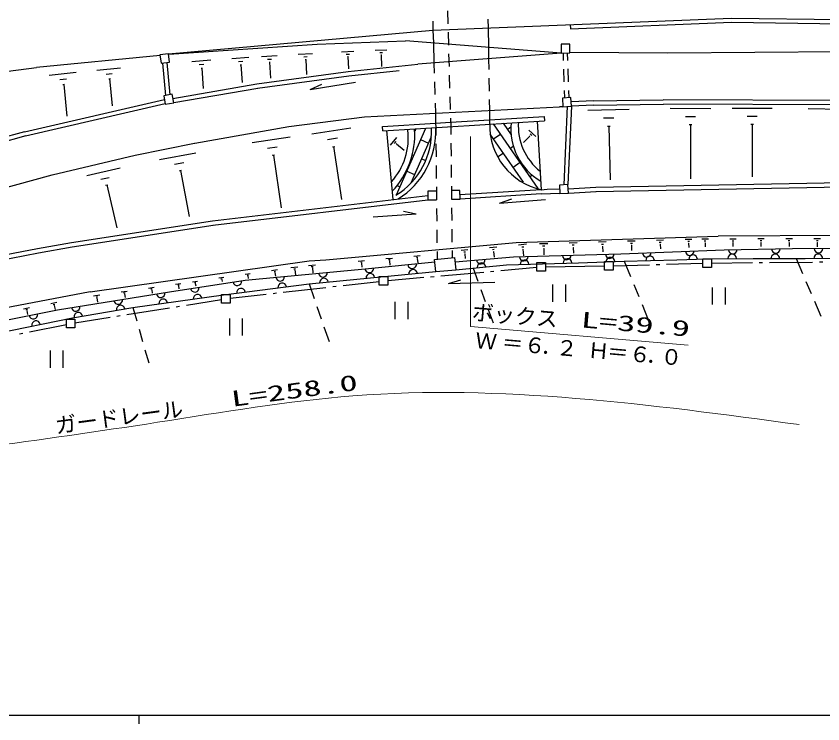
# Model space of a CAD drawing. Units: millimetres, scale not verified. Extents: x 40000 to 680000, y 20000 to 380000.
# Drawn here: x 153704 to 247596, y 204000 to 286340 of the extents above; entities that cross this region are included whole.
import ezdxf
from ezdxf.enums import TextEntityAlignment as Align

# ---------------------------------------------------------------- set-up
doc = ezdxf.new("R2010")
doc.units = ezdxf.units.MM
doc.header["$LTSCALE"] = 1000
for name, color, linetype, lineweight in [('M-BGD', 7, 'Continuous', 25), ('M-BMK-ROW', 30, 'Continuous', 25), ('M-STR-HTXT', 7, 'Continuous', 13), ('M-STR-STR1', 1, 'Continuous', 25), ('M-TTL-BAND', 7, 'Continuous', 25)]:
    doc.layers.add(name, color=color, linetype=linetype, lineweight=lineweight)
doc.styles.add('ＭＳ ゴシック', font='')
doc.styles.get('ＭＳ ゴシック').set_extended_font_data('MS Gothic')

msp = doc.modelspace()

# ---------------------------------------------------------------- linework, layer by layer
at = {"layer": 'M-BGD'}
for p, q in [((203900, 286962), (203942, 285462)), ((202200, 284694), (236958, 286122)), ((218223, 284851), (236979, 285621)), ((236949, 285621), (277468, 285032)), ((236958, 286122), (277477, 285532)), ((171448, 281969), (202200, 284694)), ((218192, 285352), (218223, 284851)), ((203971, 284463), (204013, 282963)), ((171478, 281899), (188732, 283078)), ((188742, 283078), (199037, 283479)), ((217154, 282036), (199037, 283479)), ((218134, 283068), (217133, 283087)), ((217133, 283087), (217154, 282036)), ((218155, 282067), (218134, 283068)), ((156088, 280391), (170467, 281788)), ((171448, 281969), (170447, 281858)), ((170447, 281858), (170568, 280867)), ((171559, 280978), (171448, 281969)), ((182244, 281650), (184067, 281752)), ((186530, 281904), (188192, 282006)), ((191557, 282190), (193019, 282252)), ((192118, 281920), (192489, 281931)), ((195493, 282364), (196834, 282416)), ((196014, 282114), (196344, 282125)), ((196144, 281854), (196224, 281854)), ((196184, 281854), (196246, 280472)), ((217154, 282036), (200471, 280737)), ((204042, 281964), (204084, 280464)), ((217154, 282036), (218155, 282067)), ((217354, 282046), (217380, 281187)), ((217855, 282057), (217881, 281197)), ((218155, 282147), (229542, 282068)), ((229542, 282068), (270140, 282410)), ((170568, 280867), (171559, 280978)), ((170748, 280887), (171103, 277122)), ((171249, 280928), (171603, 277203)), ((174163, 281081), (176366, 281243)), ((175015, 280701), (175565, 280742)), ((178809, 281416), (180792, 281558)), ((179581, 281066), (180072, 281107)), ((182946, 281320), (183406, 281350)), ((183146, 280970), (183256, 280980)), ((183196, 280970), (183308, 279117)), ((187171, 281615), (187582, 281635)), ((187352, 281294), (187452, 281295)), ((187402, 281294), (187504, 279562)), ((192269, 281630), (192359, 281640)), ((192319, 281630), (192380, 280218)), ((141629, 278524), (156068, 280381)), ((157561, 279492), (160685, 279805)), ((163078, 280048), (165862, 280321)), ((175256, 280281), (175396, 280291)), ((175326, 280281), (175488, 277907)), ((179792, 280686), (179922, 280696)), ((179852, 280686), (180004, 278633)), ((181737, 278455), (192361, 279887)), ((192361, 279887), (198228, 280534)), ((192421, 279387), (198279, 280034)), ((198228, 280534), (200471, 280737)), ((217410, 280187), (217454, 278688)), ((217910, 280198), (217955, 278698)), ((158793, 278982), (159574, 279063)), ((164180, 279588), (164871, 279659)), ((164491, 279058), (164671, 279078)), ((164581, 279068), (164895, 275904)), ((181807, 277954), (192421, 279387)), ((204113, 279465), (204155, 277965)), ((159154, 278392), (159345, 278412)), ((159244, 278402), (159619, 274697)), ((171954, 276772), (181737, 278455)), ((172045, 276282), (181827, 277954)), ((187916, 277810), (193213, 278647)), ((187916, 277810), (189288, 278422)), ((171874, 277253), (170882, 277082)), ((170882, 277082), (171054, 276100)), ((172045, 276262), (171874, 277253)), ((217484, 277688), (217510, 276829)), ((217985, 277699), (218011, 276839)), ((154673, 272899), (170963, 276651)), ((154794, 272419), (171044, 276160)), ((171054, 276100), (172045, 276262)), ((204184, 276966), (204226, 275466)), ((218281, 276880), (217280, 276808)), ((217280, 276808), (217341, 275807)), ((218342, 275878), (218281, 276880)), ((220885, 276492), (218322, 276379)), ((220905, 276492), (229027, 276600)), ((220906, 275991), (229037, 276099)), ((253192, 276525), (229037, 276600)), ((253192, 276024), (229037, 276099)), ((194239, 274622), (216940, 275787)), ((217341, 275807), (216940, 275787)), ((217341, 275807), (218342, 275878)), ((217841, 275848), (217430, 266714)), ((218342, 275878), (217931, 266745)), ((220906, 275991), (218342, 275878)), ((220255, 275419), (225052, 275524)), ((229819, 275619), (234566, 275614)), ((237029, 275617), (241686, 275622)), ((245902, 275596), (250479, 275520)), ((185447, 273511), (194239, 274622)), ((204255, 274467), (204284, 273430)), ((208802, 274274), (215149, 274663)), ((208802, 274274), (208810, 273775)), ((215149, 274663), (215179, 274162)), ((222079, 274500), (223271, 274521)), ((231592, 274670), (232784, 274661)), ((238783, 274687), (239944, 274688)), ((174483, 271557), (185427, 273501)), ((188112, 272653), (192668, 273328)), ((196363, 273512), (202527, 273890)), ((196393, 273012), (196363, 273512)), ((196393, 273012), (215179, 274162)), ((201340, 273257), (197933, 265522)), ((202527, 273890), (202542, 273388)), ((202542, 273388), (202542, 273378)), ((202542, 273378), (202551, 272467)), ((204284, 273390), (204293, 272554)), ((214456, 266300), (209271, 273806)), ((211375, 272516), (210433, 273877)), ((211334, 273458), (210924, 273167)), ((214338, 274112), (214827, 266151)), ((222540, 273549), (222841, 273549)), ((222691, 273549), (222827, 267280)), ((232044, 273719), (232334, 273719)), ((232194, 273719), (232191, 267400)), ((239214, 273756), (239505, 273757)), ((239365, 273756), (239361, 267628)), ((154673, 272899), (144311, 270004)), ((154814, 272419), (144452, 269524)), ((196814, 273032), (197563, 265001)), ((202022, 272316), (199644, 266926)), ((200189, 273146), (200089, 272915)), ((212753, 267010), (208892, 272594)), ((210104, 272605), (209273, 272033)), ((213489, 272378), (212768, 271626)), ((213388, 273069), (214180, 272319)), ((213459, 272398), (213509, 272358)), ((213538, 272629), (213729, 272439)), ((167565, 270148), (174463, 271547)), ((181163, 271624), (185609, 272280)), ((189955, 271994), (191097, 272165)), ((197976, 272232), (197226, 271310)), ((197877, 271741), (197687, 271511)), ((197997, 271501), (197947, 271441)), ((197967, 271471), (198859, 270751)), ((200771, 271975), (201692, 271575)), ((202561, 271467), (202577, 269967)), ((204304, 271554), (204321, 270054)), ((170409, 269670), (174625, 270456)), ((182956, 270985), (184068, 271146)), ((190517, 271143), (190797, 271193)), ((190657, 271173), (191565, 265025)), ((211567, 271174), (211237, 270954)), ((157913, 267875), (167555, 270148)), ((183508, 270154), (183788, 270195)), ((183648, 270175), (184555, 264047)), ((199821, 270211), (199971, 270151)), ((200883, 269742), (201374, 269532)), ((210416, 270382), (209816, 269971)), ((161939, 267789), (165804, 268704)), ((172142, 269121), (173204, 269313)), ((202587, 268967), (202602, 267467)), ((204332, 269054), (204348, 267554)), ((212380, 269303), (211560, 268741)), ((142545, 263683), (157893, 267865)), ((172704, 268351), (172964, 268401)), ((172834, 268371), (173831, 263034)), ((199162, 268318), (200074, 267908)), ((213764, 267832), (213513, 267661)), ((163572, 267360), (164543, 267581)), ((164123, 266670), (164364, 266730)), ((164243, 266700), (165420, 261724)), ((212693, 267090), (212643, 267050)), ((217931, 266745), (216929, 266693)), ((216929, 266693), (216980, 265692)), ((217982, 265743), (217931, 266745)), ((221166, 266427), (250147, 267008)), ((198032, 266624), (198353, 266484)), ((202620, 265968), (201618, 265967)), ((201618, 265967), (201629, 264965)), ((202612, 266467), (202627, 264968)), ((204359, 266554), (204375, 265054)), ((205363, 266061), (204362, 266050)), ((214797, 266151), (205344, 265550)), ((205374, 265059), (205363, 266061)), ((214827, 266151), (215518, 266201)), ((214827, 265650), (216970, 265742)), ((215518, 266201), (216950, 266243)), ((216980, 265692), (217982, 265743)), ((217951, 266244), (221166, 266427)), ((217982, 265743), (221196, 265927)), ((221176, 265927), (250157, 266507)), ((176545, 262506), (201619, 265486)), ((176606, 262016), (201629, 264975)), ((201629, 264965), (202631, 264966)), ((204373, 265048), (205374, 265059)), ((214827, 265650), (205374, 265059)), ((209971, 264583), (211393, 265086)), ((209971, 264583), (215319, 264999)), ((202638, 263968), (202653, 262468)), ((204386, 264055), (204403, 262555)), ((195272, 263006), (200259, 263342)), ((198786, 263631), (200259, 263342)), ((160144, 259996), (176545, 262506)), ((160225, 259495), (176626, 262016)), ((202663, 261468), (202678, 259968)), ((204414, 261555), (204430, 260055)), ((211909, 259999), (235412, 260744)), ((221493, 260079), (222384, 260110)), ((224877, 260182), (225739, 260213)), ((228232, 260286), (229063, 260307)), ((231557, 260379), (232348, 260410)), ((231868, 260159), (232058, 260159)), ((233500, 260431), (234271, 260432)), ((233790, 260201), (233981, 260201)), ((251555, 260830), (235412, 260744)), ((236764, 260445), (237505, 260445)), ((237045, 260215), (237225, 260215)), ((240009, 260458), (240770, 260459)), ((240300, 260228), (240490, 260228)), ((243274, 260461), (244045, 260472)), ((243564, 260231), (243755, 260241)), ((246548, 260475), (247329, 260485)), ((246849, 260245), (247039, 260245)), ((147449, 257600), (156199, 259311)), ((156199, 259311), (160144, 259996)), ((156300, 258810), (160225, 259495)), ((189739, 258003), (211909, 259999)), ((205481, 259121), (206282, 259192)), ((208785, 259425), (209666, 259506)), ((209136, 259195), (209356, 259215)), ((212170, 259739), (213111, 259830)), ((212550, 259489), (212781, 259509)), ((212661, 259208), (212721, 259218)), ((212691, 259218), (212762, 258467)), ((214613, 259871), (215574, 259902)), ((214984, 259601), (215224, 259602)), ((215084, 259311), (215144, 259321)), ((215114, 259311), (215135, 258580)), ((218068, 259975), (218999, 260006)), ((218429, 259715), (218659, 259715)), ((218519, 259435), (218579, 259435)), ((218549, 259435), (218570, 258754)), ((221833, 259829), (222054, 259829)), ((221924, 259558), (221984, 259558)), ((221954, 259558), (221975, 258927)), ((224098, 258699), (236095, 259162)), ((225208, 259932), (225428, 259942)), ((225299, 259682), (225349, 259682)), ((225329, 259682), (225339, 259091)), ((228553, 260046), (228763, 260056)), ((228633, 259805), (228693, 259806)), ((228663, 259806), (228684, 259255)), ((231948, 259919), (231998, 259919)), ((231968, 259919), (231988, 259418)), ((233861, 259971), (233911, 259971)), ((233891, 259971), (233891, 259510)), ((236095, 259162), (244076, 259300)), ((237115, 259994), (237165, 259994)), ((237135, 259994), (237136, 259554)), ((240370, 259998), (240420, 259998)), ((240390, 259998), (240390, 259537)), ((243635, 260001), (243685, 260001)), ((243665, 260001), (243665, 259530)), ((244076, 259300), (255653, 259372)), ((246919, 260014), (246969, 260014)), ((246939, 260014), (246950, 259514)), ((147549, 257109), (156300, 258810)), ((199983, 258424), (200744, 258495)), ((200284, 258294), (200474, 258315)), ((202407, 258026), (204740, 258249)), ((202688, 258968), (202698, 258057)), ((204441, 259055), (204450, 258219)), ((204740, 258249), (204882, 256837)), ((204791, 257768), (211590, 258326)), ((205801, 258911), (206012, 258921)), ((205902, 258671), (205952, 258681)), ((205932, 258671), (205982, 258130)), ((209246, 258935), (209306, 258945)), ((209276, 258945), (209337, 258294)), ((211590, 258326), (224098, 258699)), ((162323, 254250), (187816, 257881)), ((187747, 257330), (188538, 257401)), ((187816, 257881), (189739, 258003)), ((193525, 257847), (194246, 257908)), ((193805, 257727), (193985, 257737)), ((193885, 257587), (193936, 257587)), ((193915, 257587), (193956, 257116)), ((194307, 256946), (202438, 257736)), ((196749, 258131), (197490, 258201)), ((197040, 258011), (197220, 258031)), ((197120, 257871), (197170, 257871)), ((197140, 257871), (197190, 257370)), ((200374, 258154), (200414, 258154)), ((200394, 258154), (200445, 257634)), ((202539, 256614), (202407, 258026)), ((204882, 256837), (210780, 257414)), ((210780, 257414), (219152, 257653)), ((219152, 257653), (224489, 257818)), ((224489, 257818), (230608, 257985)), ((224489, 257818), (225220, 256039)), ((230608, 257985), (234043, 258119)), ((234043, 258119), (239481, 258134)), ((239481, 258134), (245549, 258160)), ((244478, 258129), (245231, 256383)), ((245549, 258160), (253050, 258168)), ((180348, 255630), (194307, 256946)), ((180357, 256311), (180958, 256392)), ((183441, 256755), (184142, 256846)), ((183732, 256645), (183902, 256675)), ((183812, 256515), (183852, 256525)), ((183832, 256525), (183903, 256075)), ((185694, 257078), (186475, 257189)), ((186015, 256958), (186205, 256988)), ((186105, 256818), (186155, 256828)), ((186125, 256818), (186216, 256247)), ((188057, 257200), (188258, 257211)), ((188148, 257040), (188198, 257050)), ((188178, 257050), (188218, 256490)), ((194929, 255896), (202539, 256614)), ((202539, 256614), (204882, 256837)), ((206895, 257029), (207456, 255490)), ((171537, 254279), (180348, 255630)), ((174219, 255434), (174830, 255525)), ((177303, 255878), (177884, 255958)), ((177544, 255788), (177684, 255808)), ((177614, 255688), (177644, 255688)), ((177634, 255688), (177664, 255467)), ((180598, 256221), (180748, 256242)), ((180678, 256111), (180708, 256121)), ((180688, 256111), (180728, 255831)), ((187799, 255187), (194929, 255896)), ((204042, 255224), (205474, 255656)), ((245626, 255465), (246220, 254087)), ((169103, 254708), (169774, 254808)), ((169373, 254608), (169543, 254638)), ((169463, 254488), (169503, 254488)), ((169483, 254488), (169534, 254117)), ((172257, 255161), (172888, 255252)), ((172507, 255062), (172667, 255082)), ((172587, 254941), (172628, 254951)), ((172607, 254951), (172648, 254631)), ((174470, 255344), (174620, 255364)), ((174540, 255234), (174580, 255234)), ((174560, 255234), (174600, 254954)), ((177836, 253905), (187799, 255187)), ((187799, 255187), (188386, 253492)), ((204042, 255224), (209400, 255370)), ((207798, 254551), (208311, 253141)), ((216140, 255106), (216142, 253103)), ((217642, 255108), (217644, 253105)), ((225600, 255114), (226170, 253726)), ((234727, 254774), (234729, 252772)), ((236229, 254776), (236231, 252773)), ((162323, 254250), (136181, 249336)), ((158500, 252163), (171537, 254279)), ((162704, 253800), (163445, 253901)), ((163005, 253690), (163185, 253710)), ((163095, 253550), (163145, 253550)), ((163115, 253550), (163186, 253059)), ((165919, 254254), (166629, 254355)), ((166209, 254154), (166389, 254174)), ((166299, 254024), (166339, 254024)), ((166319, 254024), (166380, 253593)), ((167292, 252442), (177836, 253905)), ((157728, 252903), (158459, 253044)), ((158029, 252804), (158209, 252844)), ((158119, 252673), (158169, 252684)), ((158149, 252683), (158240, 252193)), ((197776, 253094), (197778, 251092)), ((199278, 253096), (199280, 251093)), ((226549, 252801), (227280, 251021)), ((246616, 253169), (247369, 251422)), ((147847, 250059), (158500, 252163)), ((154544, 252299), (155265, 252440)), ((154845, 252209), (155025, 252240)), ((154935, 252079), (154985, 252079)), ((154955, 252079), (155046, 251609)), ((160263, 251254), (167292, 252442)), ((160263, 251254), (167292, 252442)), ((167302, 252442), (167739, 250902)), ((188714, 252547), (189205, 251130)), ((208654, 252202), (209215, 250663)), ((148179, 248788), (160263, 251254)), ((178520, 251172), (178522, 249169)), ((180022, 251174), (180024, 249171)), ((168012, 249940), (168422, 248497)), ((189532, 250185), (190119, 248490)), ((157654, 247435), (157656, 245433)), ((159156, 247437), (159158, 245434)), ((168695, 247535), (169132, 245995))]:
    msp.add_line(p, q, dxfattribs=at)
for centre, radius, start, end in [((193429, 272878), 8622, 301.13605, 2.96887), ((193319, 272938), 9233, 301.54463, 2.71093), ((216472, 273623), 7651, 178.89627, 257.62311), ((218285, 273184), 7000, 173.93149, 239.88731), ((218885, 273575), 6740, 176.24108, 231.69101), ((191717, 272176), 7631, 318.0511, 6.61173), ((190676, 272505), 9424, 316.0871, 3.81373), ((237106, 259173), 501, 181.02211, 1.02211), ((242113, 259268), 501, 181.02211, 1.02211), ((247080, 259314), 501, 180.32946, 0.32946), ((212782, 258357), 501, 181.72371, 1.72371), ((217779, 258503), 501, 181.72371, 1.72371), ((222786, 258658), 501, 181.72371, 1.72371), ((222867, 257767), 501, 1.79212, 181.79212), ((227102, 258812), 501, 182.20028, 2.20028), ((227484, 257902), 501, 1.5152, 181.5152), ((232099, 259008), 501, 182.20028, 2.20028), ((232491, 258057), 501, 2.30047, 182.30047), ((237047, 258132), 501, 0.17665, 180.17665), ((242054, 258147), 501, 0.21625, 180.21625), ((247061, 258162), 501, 0.08007, 180.08007), ((199794, 257483), 501, 185.53901, 5.53901), ((207785, 258012), 501, 184.63856, 4.63856), ((207866, 257130), 501, 5.5152, 185.5152), ((212863, 257466), 501, 1.68282, 181.68282), ((217870, 257621), 501, 1.68282, 181.68282), ((189410, 256481), 501, 185.39954, 5.39954), ((194807, 256997), 501, 185.53901, 5.53901), ((194929, 255886), 501, 5.62513, 185.41423), ((199905, 256361), 501, 5.62513, 185.21693), ((179447, 255489), 501, 188.72765, 8.72765), ((184433, 256015), 501, 185.39954, 5.39954), ((189531, 255339), 501, 8.13921, 183.09217), ((174500, 254733), 501, 188.72765, 8.72765), ((179869, 254168), 501, 7.34851, 187.34851), ((184665, 254784), 501, 7.34851, 187.34851), ((170525, 254108), 501, 189.20908, 9.20908), ((174812, 253462), 501, 10.15994, 185.68128), ((160633, 252506), 501, 189.20908, 9.20908), ((165579, 253312), 501, 189.20908, 9.20908), ((165871, 252201), 501, 9.58404, 189.58404), ((170827, 252927), 501, 7.92061, 187.92061), ((155707, 251609), 501, 191.15298, 11.15298), ((160934, 251364), 501, 9.58404, 189.58404), ((156028, 250388), 501, 11.4988, 191.4988)]:
    msp.add_arc(centre, radius, start, end, dxfattribs=at)
at = {"layer": 'M-BMK-ROW'}
for p, q in [((214305, 257668), (215306, 257669)), ((214306, 256666), (214305, 257668)), ((215306, 257669), (215307, 256667)), ((215307, 257168), (222187, 257275)), ((222186, 257786), (223187, 257787)), ((222187, 256785), (222186, 257786)), ((223187, 257787), (223188, 256786)), ((223188, 257296), (227411, 257414)), ((228210, 257436), (228610, 257447)), ((229410, 257470), (233633, 257587)), ((233632, 258098), (234634, 258099)), ((233633, 257097), (233632, 258098)), ((234634, 258099), (234635, 257098)), ((234634, 257608), (239388, 257660)), ((240188, 257668), (240588, 257672)), ((241387, 257681), (246387, 257735)), ((247187, 257743), (247587, 257748)), ((203143, 256132), (208124, 256572)), ((208921, 256642), (209319, 256677)), ((210116, 256748), (214305, 257117)), ((215307, 256667), (214306, 256666)), ((223188, 256786), (222187, 256785)), ((234635, 257098), (233633, 257097)), ((191750, 255008), (195961, 255486)), ((195960, 256047), (196961, 256048)), ((195961, 255045), (195960, 256047)), ((196961, 256048), (196962, 255046)), ((196962, 255587), (201151, 255957)), ((201948, 256027), (202346, 256062)), ((184795, 254219), (189763, 254783)), ((190558, 254873), (190955, 254918)), ((196962, 255046), (195961, 255045)), ((177596, 253955), (178597, 253956)), ((177597, 252954), (177596, 253955)), ((178597, 253956), (178598, 252955)), ((178598, 253516), (182808, 253993)), ((183603, 254084), (184000, 254129)), ((172334, 252537), (172729, 252600)), ((173519, 252726), (177596, 253374)), ((178598, 252955), (177597, 252954)), ((166606, 251626), (171544, 252411)), ((159553, 251083), (160554, 251084)), ((159554, 250081), (159553, 251083)), ((160554, 250663), (164631, 251312)), ((160554, 251084), (160555, 250082)), ((165421, 251437), (165816, 251500)), ((155272, 249612), (159553, 250482)), ((160555, 250082), (159554, 250081)), ((154096, 249373), (154488, 249452))]:
    msp.add_line(p, q, dxfattribs=at)
at = {"layer": 'M-STR-HTXT'}
for p in [(206569, 272341), (231920, 248062)]:
    msp.add_line(p, (206591, 250229), dxfattribs=at)
msp.add_open_spline([(88564, 227727), (102127, 229674), (115690, 231621), (129259, 233439), (142892, 235266), (156531, 236963), (170158, 239082), (177733, 240260), (185303, 241568), (192899, 242160), (210127, 243503), (227483, 241161), (244839, 238818)], degree=3, knots=[0, 0, 0, 0, 1, 1, 1, 2, 2, 2, 3, 3, 3, 4, 4, 4, 4], dxfattribs=at)
at = {"layer": 'M-STR-STR1'}
for p, q in [((202190, 285738), (202220, 284695)), ((208607, 286007), (208625, 284958)), ((202220, 284695), (202262, 283222)), ((208625, 284958), (208662, 282712)), ((202262, 283222), (202329, 280882)), ((208662, 282712), (208684, 281376)), ((202329, 280882), (202362, 279713)), ((208684, 281376), (208705, 280122)), ((208722, 279122), (208747, 277622)), ((202390, 278713), (202433, 277214)), ((202461, 276214), (202494, 275045)), ((208763, 276623), (208784, 275368)), ((208784, 275368), (208802, 274274)), ((202494, 275045), (202527, 273890)), ((204268, 273997), (208802, 274274)), ((202527, 273890), (204268, 273997))]:
    msp.add_line(p, q, dxfattribs=at)
at = {"layer": 'M-TTL-BAND'}
for p, q in [((40000, 205000), (579000, 205000)), ((168000, 205000), (168000, 204000))]:
    msp.add_line(p, q, dxfattribs=at)

# ---------------------------------------------------------------- texts
at = {"layer": 'M-STR-HTXT', "style": 'ＭＳ ゴシック'}
for s, rotation, p in [('ボックス', 355.108, (206658, 250470)), ('Ｗ', 355.108, (207035, 247175)), ('６', 355.108, (212694, 246690)), ('＝', 355.108, (210120, 246918)), ('２', 355.108, (216429, 246374)), ('Ｈ', 355.108, (220125, 246057)), ('６', 355.108, (224942, 245641)), ('．', 355.108, (214657, 246522)), ('＝', 355.108, (222368, 245869)), ('０', 355.108, (228598, 245335)), ('．', 355.108, (226905, 245473)), ('ガードレール', 7.733, (158445, 237222))]:
    msp.add_text(s, height=1833, rotation=rotation, dxfattribs=at).set_placement(p, align=Align.BOTTOM_LEFT)
at = {"layer": 'M-STR-HTXT', "style": 'ＭＳ ゴシック', "width": 1.7}
for s, rotation, p in [('L=39.9', 355.108, (219328, 249589)), ('L=258.0', 7.631, (178914, 240342))]:
    msp.add_text(s, height=1833, rotation=rotation, dxfattribs=at).set_placement(p, align=Align.BOTTOM_LEFT)

doc.saveas('drawing.dxf')
